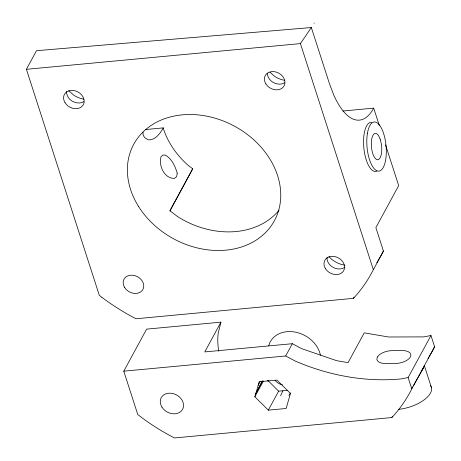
<?xml version="1.0" encoding="UTF-8"?>
<svg xmlns="http://www.w3.org/2000/svg" width="461" height="461" viewBox="0 0 461 461"><rect width="100%" height="100%" fill="white"/><g stroke="black" fill="none" stroke-linecap="round" stroke-linejoin="round"><path stroke-width="0.69" d="M255.832 393.706L259.168 381.766L276.98 380.095L290.465 393.452L286.137 408.481L268.325 410.152L254.835 396.794L255.832 393.706L262.182 381.189M220.934 322.153L204.77 351.922L292.337 343.704L301.661 348.66L336.691 360.692L348.072 362.628L364.236 332.854L388.623 336.997L423.74 336.887L430.972 335.516L434.59 346.747L410.642 391.095A190.381 152.245 28.5 0 1 393.596 415.678L391.815 417.557L174.535 437.95L171.688 436.504A190.381 152.245 28.5 0 1 140.248 416.473L137.758 414.52L123.779 371.18L146.61 329.131L220.934 322.153L218.203 333.303A81.107 64.863 28.5 0 0 218.779 351.276M431.531 387.926L424.374 365.729L422.789 369.249L413.321 385.753M280.559 395.913L282.87 390.778M385.534 144.829L398.69 185.61L375.876 227.625L383.414 250.997L372.194 271.898A190.381 152.245 28.5 0 1 355.143 296.481L353.368 298.359L136.087 318.753L133.241 317.306A190.381 152.245 28.5 0 1 101.846 297.276M383.414 250.997L382.296 253.291A190.381 152.245 28.5 0 1 376.816 262.684M434.59 346.747L433.473 349.046A190.381 152.245 28.5 0 1 427.992 358.433M145.411 129.558L163.269 127.881L163.459 128.786A80.047 64.016 28.5 0 0 187.973 165.205L192.715 168.778L169.948 210.896M101.8 297.276L99.311 295.322L26.41 69.311L36.511 50.704L311.336 27.539L329.356 83.401L333.816 95.168A79.695 30.754 84.6 0 0 373.698 108.133L379.397 125.801M192.715 168.778L169.902 210.792L177.612 216.607A80.047 64.01 28.5 0 0 279.055 210.199M258.16 385.258L260.102 381.685M255.832 393.337L262.384 381.276M254.835 396.794L263.427 380.976M123.779 371.18L285.67 355.984L292.337 343.704M268.325 410.152L278.628 391.176L287.531 390.34M353.368 298.359L354.042 297.12M411.759 388.796L408.135 377.565L430.972 335.516M391.815 417.557L392.495 416.306M421.515 371.059L423.452 367.498M262.015 381.938L262.747 380.717M288.914 395.394L290.372 392.951M411.921 388.041L412.618 386.917M26.41 69.311L300.411 43.593L311.336 27.539M83.844 101.604C80.277 103.967 75.529 103.074 71.985 101.051A10.753 8.598 28.5 0 1 66.649 91.347M284.65 82.755C281.083 85.101 276.341 84.265 272.791 82.202A10.753 8.598 28.5 0 1 267.403 73.184M408.135 377.565L400.909 378.942A190.422 152.28 28.5 0 1 294.994 360.94L285.67 355.984M342.978 111.015L373.698 108.133M270.054 72.285L274.791 76.491A21.863 17.483 28.5 0 0 284.633 80.318M68.724 90.667L73.985 95.341A21.863 17.483 28.5 0 0 83.821 99.167M278.628 391.176L268.008 380.544M300.411 43.593L373.312 269.599M267.847 380.221L268.072 380.93M314.062 23.05L314.16 23.39M143.002 132.128L143.1 134.808L144.524 137.539L148.137 139.781A79.419 26.928 89.8 0 0 163.269 127.881M430.597 385.719A26.444 12.165 -17.9 0 1 424.039 399.935A26.444 12.165 -17.9 0 1 398.609 409.322M268.734 345.762A27.504 21.995 28.5 0 1 295 332.064A27.504 21.995 28.5 0 1 320.418 355.177M376.816 171.112A24.687 9.525 84.6 0 1 363.896 148.511A24.687 9.525 84.6 0 1 371.641 122.274M344.914 265.184A21.863 17.483 28.5 0 1 328.987 256.696M344.961 267.144A10.753 8.603 28.5 0 1 333.113 267.386A10.753 8.603 28.5 0 1 327.051 257.255M282.518 384.877A10.58 8.459 28.5 0 1 275.073 380.319M177.226 173.198L176.632 176.672L174.391 178.43C164.116 178.476 158.463 165.522 161.05 156.734L162.785 155.086L165.217 155.052C171.809 158.601 175.272 166.375 177.226 173.198M377.305 357.027L376.868 359.551A12.222 6.068 -12.1 0 0 385.338 363.481L395.342 363.447A12.188 6.051 -12.1 0 0 410.342 356.993A12.188 6.051 -12.1 0 0 402.326 350.585L392.311 350.642A12.222 6.056 -12.1 0 0 379.53 354.636L377.305 357.027M380.331 139.562L378.665 135.822A13.236 5.106 84.6 0 0 371.37 141.93A13.236 5.106 84.6 0 0 377.098 159.679A13.236 5.106 84.6 0 0 381.426 144.379L380.331 139.562M161.978 407.178A12.165 9.727 28.5 0 0 182.158 410.031A12.165 9.727 28.5 0 0 171.601 393.302A12.165 9.727 28.5 0 0 161.978 407.178M65.087 102.797A10.753 8.603 28.5 0 0 82.928 105.321A10.753 8.603 28.5 0 0 73.593 90.529A10.753 8.603 28.5 0 0 65.087 102.797M367.382 133.604A24.687 9.525 84.6 0 0 378.21 171.129A24.687 9.525 84.6 0 0 384.042 134.917A24.687 9.525 84.6 0 0 367.382 133.604M138.698 206.678A80.047 64.01 28.5 0 0 271.483 225.458A80.047 64.01 28.5 0 0 202.022 115.377A80.047 64.01 28.5 0 0 138.698 206.678M124.677 287.555A10.753 8.603 28.5 0 0 142.518 290.078A10.753 8.603 28.5 0 0 133.189 275.286A10.753 8.603 28.5 0 0 124.677 287.555M265.893 83.948A10.753 8.603 28.5 0 0 283.734 86.472A10.753 8.603 28.5 0 0 274.399 71.686A10.753 8.603 28.5 0 0 265.893 83.948M325.489 268.705A10.753 8.603 28.5 0 0 343.33 271.229A10.753 8.603 28.5 0 0 333.995 256.437A10.753 8.603 28.5 0 0 325.489 268.705"/></g></svg>
